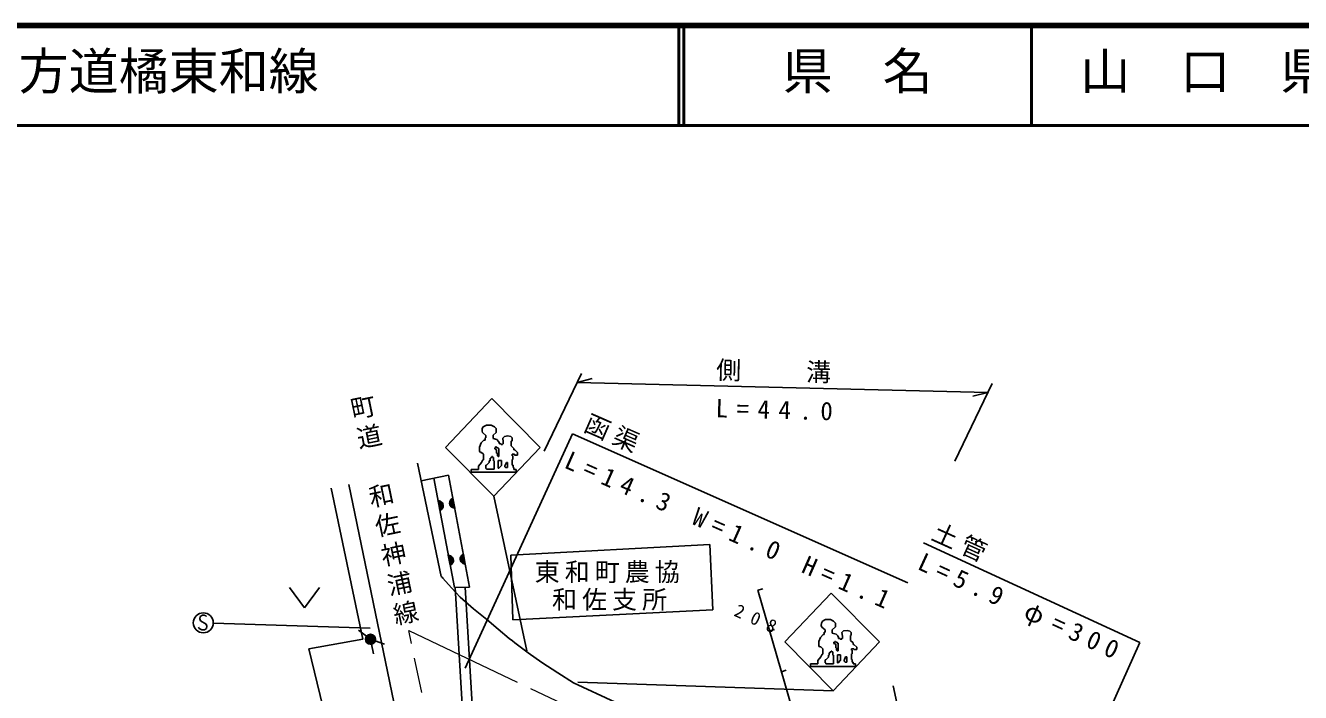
# Model space of a CAD drawing. Units: millimetres, scale not verified. Extents: x 40000 to 680000, y 20000 to 380000.
# Drawn here: x 232419 to 359902, y 313287 to 380000 of the extents above; entities that cross this region are included whole.
import ezdxf
from ezdxf.enums import TextEntityAlignment as Align

# ---------------------------------------------------------------- set-up
doc = ezdxf.new("R2010")
doc.units = ezdxf.units.MM
doc.header["$LTSCALE"] = 1000
doc.linetypes.add('CHAIN', pattern=[18.5, 12, -1.5, 3.5, -1.5])
for name, color, linetype, lineweight in [('M-BGD', 7, 'Continuous', 25), ('M-BMK', 2, 'CHAIN', 13), ('M-STR-STRC', 7, 'Continuous', 25), ('M-TTL', 2, 'Continuous', 140), ('M-TTL-LINE', 7, 'Continuous', 50)]:
    doc.layers.add(name, color=color, linetype=linetype, lineweight=lineweight)
doc.layers.add('M-STR-HTXT', color=7, linetype='Continuous')
doc.layers.add('M-TTL-TXT', color=7, linetype='Continuous')
doc.styles.add('@ＭＳ 明朝', font='')
doc.styles.add('ＭＳ ゴシック', font='')
doc.styles.get('@ＭＳ 明朝').set_extended_font_data('@MS Mincho')
doc.styles.get('ＭＳ ゴシック').set_extended_font_data('MS Gothic')

msp = doc.modelspace()

# ---------------------------------------------------------------- linework, layer by layer
at = {"layer": 'M-BGD'}
for p, q in [((284268, 337429), (288001, 345207)), ((287568, 344306), (289078, 344689)), ((287568, 344306), (328648, 343294)), ((329080, 344196), (325347, 336418)), ((328648, 343294), (327138, 342911)), ((276382, 315721), (287126, 339165)), ((287126, 339165), (320655, 324240)), ((271619, 336231), (273992, 324902)), ((264733, 334094), (278857, 265971)), ((271990, 334461), (274726, 335024)), ((273251, 334720), (275299, 323782)), ((276829, 323829), (274726, 335024)), ((266140, 318633), (262994, 333732)), ((273671, 332477), (273796, 332460)), ((273855, 331494), (273671, 332477)), ((273907, 331545), (273737, 332449)), ((273796, 332460), (273906, 332419)), ((273800, 332440), (273962, 331575)), ((273966, 331556), (273855, 331494)), ((274017, 331606), (273863, 332432)), ((273906, 332419), (274022, 332339)), ((273933, 332384), (274065, 331676)), ((274053, 331633), (273966, 331556)), ((274113, 331746), (274003, 332336)), ((274022, 332339), (274100, 332252)), ((274133, 331750), (274053, 331633)), ((274080, 332249), (274154, 331855)), ((274100, 332252), (274161, 332142)), ((274173, 331859), (274133, 331750)), ((274161, 332142), (274191, 331984)), ((274191, 331984), (274173, 331859)), ((274825, 332226), (274842, 332352)), ((274854, 332069), (274825, 332226)), ((274842, 332352), (274882, 332461)), ((274916, 331959), (274854, 332069)), ((274935, 331962), (274861, 332355)), ((274882, 332461), (274962, 332578)), ((274902, 332465), (275013, 331875)), ((274993, 331871), (274916, 331959)), ((275083, 331827), (274950, 332535)), ((274962, 332578), (275049, 332655)), ((275110, 331792), (274993, 331871)), ((274998, 332605), (275153, 331779)), ((275049, 332655), (275160, 332717)), ((275215, 331771), (275053, 332636)), ((275108, 332666), (275278, 331762)), ((275219, 331751), (275110, 331792)), ((275160, 332717), (275344, 331734)), ((275344, 331734), (275219, 331751)), ((280947, 327027), (300852, 328098)), ((300852, 328098), (301158, 321548)), ((343825, 318292), (322202, 328257)), ((274695, 327008), (274820, 326991)), ((274879, 326025), (274695, 327008)), ((274930, 326075), (274761, 326979)), ((274820, 326991), (274929, 326950)), ((274824, 326971), (274986, 326106)), ((275041, 326137), (274886, 326962)), ((274929, 326950), (275046, 326870)), ((274956, 326914), (275089, 326207)), ((275137, 326277), (275026, 326866)), ((275046, 326870), (275123, 326783)), ((275104, 326779), (275177, 326386)), ((275123, 326783), (275185, 326672)), ((275197, 326390), (275156, 326280)), ((275185, 326672), (275214, 326515)), ((275214, 326515), (275197, 326390)), ((275876, 326629), (275893, 326754)), ((275906, 326471), (275876, 326629)), ((275893, 326754), (275934, 326863)), ((275967, 326361), (275906, 326471)), ((275987, 326365), (275913, 326758)), ((275934, 326863), (276013, 326980)), ((275953, 326867), (276064, 326277)), ((276044, 326274), (275967, 326361)), ((276134, 326229), (276001, 326937)), ((276013, 326980), (276101, 327057)), ((276049, 327007), (276204, 326182)), ((276101, 327057), (276211, 327119)), ((276267, 326173), (276104, 327038)), ((276160, 327069), (276329, 326164)), ((276211, 327119), (276396, 326136)), ((281153, 320556), (280947, 327027)), ((274989, 326086), (274879, 326025)), ((275077, 326164), (274989, 326086)), ((275156, 326280), (275077, 326164)), ((276161, 326194), (276044, 326274)), ((276271, 326153), (276161, 326194)), ((276396, 326136), (276271, 326153)), ((274064, 324818), (273992, 324902)), ((274136, 324734), (274064, 324818)), ((275010, 323740), (274136, 324734)), ((275299, 323782), (276811, 323828)), ((276365, 323814), (277255, 309454)), ((258803, 323798), (260303, 321758)), ((260303, 321758), (261803, 323798)), ((275889, 322830), (275010, 323740)), ((275365, 323784), (276254, 309438)), ((277228, 321657), (275889, 322830)), ((305646, 323530), (306127, 323669)), ((311539, 303125), (305646, 323530)), ((278559, 320575), (277228, 321657)), ((301158, 321548), (281153, 320556)), ((279696, 319610), (278559, 320575)), ((266518, 318912), (265724, 319520)), ((280792, 318687), (279696, 319610)), ((306825, 319449), (307305, 319588)), ((260760, 317662), (266140, 318633)), ((262149, 311879), (260760, 317662)), ((267019, 318119), (267228, 317141)), ((267386, 318441), (268329, 318108)), ((281099, 318439), (280792, 318687)), ((281347, 318242), (281099, 318439)), ((282674, 317243), (281347, 318242)), ((332606, 293265), (343825, 318292)), ((284037, 316293), (282674, 317243)), ((285640, 315244), (284037, 316293)), ((287197, 314260), (285640, 315244)), ((308003, 315368), (308484, 315507)), ((332606, 293265), (287197, 314260)), ((319168, 313943), (322152, 300409))]:
    msp.add_line(p, q, dxfattribs=at)
for radius in [500, 440, 380, 320, 260, 200, 140, 80, 20]:
    msp.add_circle((266914, 318608), radius, dxfattribs=at)
at = {"layer": 'M-BMK'}
for p, q in [((282526, 263889), (270732, 319478)), ((270732, 319478), (297398, 306816))]:
    msp.add_line(p, q, dxfattribs=at)
at = {"layer": 'M-STR-STRC'}
for p, q in [((279049, 342680), (274428, 337801)), ((283894, 337801), (279049, 342680)), ((278063, 339441), (278083, 339677)), ((278110, 339283), (278063, 339441)), ((278083, 339677), (278179, 339866)), ((278453, 338995), (278110, 339283)), ((278179, 339866), (278504, 340040)), ((278504, 340040), (278975, 340040)), ((278975, 340040), (279299, 339866)), ((279473, 339294), (279166, 339021)), ((279299, 339866), (279473, 339677)), ((279473, 339677), (279473, 339294)), ((277811, 337839), (277984, 338254)), ((277811, 337409), (277811, 337839)), ((277984, 338254), (278248, 338525)), ((278248, 338525), (278364, 338524)), ((278364, 338524), (278363, 338766)), ((278363, 338766), (278453, 338766)), ((278453, 338766), (278453, 338995)), ((279166, 339021), (279167, 338684)), ((279167, 338684), (279558, 338576)), ((279500, 337846), (279419, 337846)), ((279419, 337846), (279419, 337769)), ((279500, 337767), (279500, 337846)), ((279558, 338576), (279711, 338402)), ((279711, 338402), (279800, 338224)), ((279800, 338224), (279800, 338155)), ((279800, 338155), (279970, 338155)), ((279970, 338155), (279970, 338081)), ((279970, 338081), (280106, 338081)), ((280106, 338081), (280107, 338157)), ((280107, 338157), (280188, 338154)), ((280138, 338733), (280296, 338903)), ((280188, 338374), (280138, 338733)), ((280188, 338154), (280188, 338374)), ((280296, 338903), (280644, 338953)), ((280644, 338953), (280933, 338884)), ((280933, 338884), (281068, 338748)), ((280987, 338428), (280972, 337945)), ((280972, 337945), (281261, 337706)), ((281068, 338470), (280987, 338428)), ((281068, 338748), (281068, 338470)), ((274428, 337801), (279262, 332909)), ((277901, 337303), (277811, 337409)), ((278014, 337303), (277901, 337303)), ((278012, 336305), (278143, 336572)), ((278226, 337115), (278014, 337303)), ((278143, 336572), (278226, 336572)), ((278226, 336572), (278226, 337115)), ((278952, 336709), (278865, 336709)), ((278865, 336709), (278865, 336455)), ((279043, 336799), (278952, 336799)), ((278952, 336799), (278952, 336709)), ((279118, 336882), (279043, 336882)), ((279043, 336882), (279043, 336799)), ((279122, 336792), (279122, 336882)), ((279213, 336792), (279122, 336792)), ((279213, 336455), (279213, 336792)), ((279262, 332909), (283894, 337801)), ((279419, 337769), (279337, 337769)), ((279337, 337769), (279337, 337653)), ((279337, 337653), (279513, 337559)), ((279500, 337767), (279667, 337767)), ((279513, 337559), (279513, 337213)), ((279513, 337213), (279599, 337213)), ((279599, 337213), (279597, 336959)), ((279597, 336959), (279671, 336894)), ((279667, 337767), (279667, 337676)), ((279749, 337676), (279667, 337676)), ((279671, 336894), (279749, 336894)), ((279749, 336894), (279749, 337676)), ((281159, 336607), (281074, 336607)), ((281074, 336607), (281074, 336027)), ((281323, 337115), (281080, 337115)), ((281080, 337115), (281080, 336964)), ((281080, 336964), (281159, 336962)), ((281159, 336962), (281159, 336607)), ((281261, 337706), (281261, 337551)), ((281261, 337551), (281331, 337551)), ((281323, 337030), (281323, 337115)), ((281605, 337030), (281323, 337030)), ((281331, 337551), (281605, 337277)), ((281605, 337277), (281605, 337030)), ((276984, 335597), (277706, 335598)), ((276984, 335597), (276984, 335336)), ((281488, 335338), (276984, 335336)), ((277706, 335598), (277729, 335928)), ((277729, 335928), (278012, 336305)), ((278510, 336017), (278442, 336017)), ((278442, 336017), (278442, 335703)), ((278442, 335703), (278514, 335703)), ((278786, 336281), (278510, 336017)), ((278514, 335619), (278514, 335703)), ((278514, 335619), (279296, 335619)), ((278865, 336455), (278786, 336455)), ((278786, 336455), (278786, 336281)), ((279296, 336455), (279213, 336455)), ((279296, 335619), (279296, 336455)), ((279684, 336491), (279684, 335709)), ((280000, 336491), (279684, 336491)), ((279684, 335709), (279749, 335709)), ((279749, 335709), (280000, 335980)), ((280000, 335980), (280000, 336491)), ((280359, 335864), (280362, 335948)), ((280441, 335780), (280359, 335864)), ((280362, 335948), (280498, 336291)), ((280609, 335780), (280441, 335780)), ((280498, 336291), (280609, 336291)), ((280609, 336291), (280609, 335780)), ((281074, 336027), (281163, 336027)), ((281163, 336027), (281163, 335780)), ((281163, 335780), (281240, 335780)), ((281240, 335780), (281241, 335604)), ((281241, 335604), (281488, 335605)), ((281488, 335605), (281488, 335338)), ((279262, 332909), (282533, 317440)), ((312970, 323230), (308349, 318351)), ((317815, 318351), (312970, 323230)), ((249877, 320892), (249837, 320652)), ((249837, 320652), (249917, 320452)), ((250117, 321012), (249877, 320892)), ((249917, 320452), (250477, 320132)), ((250277, 321012), (250117, 321012)), ((250437, 320972), (250277, 321012)), ((250517, 320892), (250437, 320972)), ((250477, 320132), (250557, 319932)), ((266897, 319720), (251230, 320219)), ((311984, 319992), (312004, 320227)), ((312031, 319833), (311984, 319992)), ((312004, 320227), (312100, 320416)), ((312100, 320416), (312424, 320590)), ((312424, 320590), (312896, 320590)), ((312896, 320590), (313220, 320416)), ((313220, 320416), (313394, 320227)), ((313394, 320227), (313394, 319845)), ((249797, 319692), (249717, 319812)), ((250037, 319572), (249797, 319692)), ((250317, 319572), (250037, 319572)), ((250517, 319692), (250317, 319572)), ((250557, 319932), (250517, 319692)), ((311731, 318389), (311905, 318804)), ((311905, 318804), (312169, 319076)), ((312374, 319545), (312031, 319833)), ((312169, 319076), (312285, 319075)), ((312285, 319075), (312284, 319316)), ((312284, 319316), (312374, 319316)), ((312374, 319316), (312374, 319545)), ((313394, 319845), (313087, 319571)), ((313087, 319571), (313088, 319235)), ((313088, 319235), (313479, 319127)), ((313479, 319127), (313632, 318953)), ((313632, 318953), (313721, 318775)), ((313721, 318775), (313721, 318705)), ((314026, 318632), (314028, 318708)), ((314028, 318708), (314109, 318704)), ((314058, 319283), (314217, 319453)), ((314109, 318924), (314058, 319283)), ((314109, 318704), (314109, 318924)), ((314217, 319453), (314564, 319504)), ((314564, 319504), (314854, 319434)), ((314854, 319434), (314989, 319299)), ((314908, 318978), (314893, 318496)), ((314989, 319021), (314908, 318978)), ((314989, 319299), (314989, 319021)), ((308349, 318351), (313183, 313460)), ((311731, 317959), (311731, 318389)), ((311822, 317854), (311731, 317959)), ((311935, 317854), (311822, 317854)), ((312146, 317665), (311935, 317854)), ((312146, 317122), (312146, 317665)), ((313039, 317433), (312964, 317433)), ((312964, 317433), (312964, 317350)), ((313043, 317342), (313043, 317433)), ((313183, 313460), (317815, 318351)), ((313340, 318320), (313258, 318320)), ((313258, 318320), (313258, 318204)), ((313258, 318204), (313434, 318110)), ((313420, 318396), (313340, 318396)), ((313340, 318396), (313340, 318320)), ((313420, 318318), (313420, 318396)), ((313420, 318318), (313587, 318318)), ((313434, 318110), (313434, 317764)), ((313434, 317764), (313520, 317764)), ((313520, 317764), (313518, 317509)), ((313518, 317509), (313592, 317444)), ((313587, 318318), (313587, 318226)), ((313669, 318226), (313587, 318226)), ((313592, 317444), (313669, 317444)), ((313669, 317444), (313669, 318226)), ((313721, 318705), (313891, 318705)), ((313891, 318705), (313890, 318632)), ((313890, 318632), (314026, 318632)), ((314893, 318496), (315182, 318256)), ((315244, 317665), (315001, 317665)), ((315001, 317665), (315001, 317515)), ((315001, 317515), (315080, 317512)), ((315080, 317512), (315080, 317157)), ((315182, 318256), (315182, 318102)), ((315182, 318102), (315252, 318102)), ((315244, 317580), (315244, 317665)), ((315526, 317580), (315244, 317580)), ((315252, 318102), (315526, 317828)), ((315526, 317828), (315526, 317580)), ((311627, 316148), (311650, 316478)), ((311650, 316478), (311933, 316855)), ((311933, 316855), (312063, 317122)), ((312063, 317122), (312146, 317122)), ((312431, 316567), (312362, 316567)), ((312362, 316567), (312362, 316253)), ((312362, 316253), (312435, 316253)), ((312707, 316832), (312431, 316567)), ((312435, 316170), (312435, 316253)), ((312435, 316170), (313217, 316170)), ((312786, 317006), (312707, 317006)), ((312707, 317006), (312707, 316832)), ((312873, 317259), (312786, 317259)), ((312786, 317259), (312786, 317006)), ((312964, 317350), (312873, 317350)), ((312873, 317350), (312873, 317259)), ((313134, 317342), (313043, 317342)), ((313134, 317006), (313134, 317342)), ((313217, 317006), (313134, 317006)), ((313217, 316170), (313217, 317006)), ((313605, 317042), (313605, 316259)), ((313921, 317042), (313605, 317042)), ((313605, 316259), (313670, 316260)), ((313670, 316260), (313921, 316530)), ((313921, 316530), (313921, 317042)), ((314280, 316414), (314282, 316498)), ((314361, 316330), (314280, 316414)), ((314282, 316498), (314418, 316842)), ((314530, 316330), (314361, 316330)), ((314418, 316842), (314530, 316842)), ((314530, 316842), (314530, 316330)), ((315080, 317157), (314995, 317157)), ((314995, 317157), (314995, 316578)), ((314995, 316578), (315084, 316578)), ((315084, 316578), (315084, 316331)), ((315084, 316331), (315161, 316331)), ((315161, 316331), (315161, 316155)), ((310905, 316148), (310905, 315886)), ((310905, 316148), (311627, 316148)), ((315409, 315888), (310905, 315886)), ((315161, 316155), (315408, 316155)), ((315408, 316155), (315409, 315888)), ((287660, 314322), (313183, 313460))]:
    msp.add_line(p, q, dxfattribs=at)
msp.add_circle((250197, 320252), 1000, dxfattribs=at)
at = {"layer": 'M-TTL'}
msp.add_line((680000, 380000), (40000, 380000), dxfattribs=at)
at = {"layer": 'M-TTL-LINE'}
for p, q in [((297750, 380000), (297750, 370000)), ((298250, 380000), (298250, 370000)), ((333000, 380000), (333000, 370000)), ((40000, 370000), (680000, 370000))]:
    msp.add_line(p, q, dxfattribs=at)

# ---------------------------------------------------------------- texts
at = {"layer": 'M-BGD', "insert": (264745, 342828), "char_height": 1833, "attachment_point": 7, "rotation": 281.7, "style": '@ＭＳ 明朝'}
msp.add_mtext('\\T1.2;町道\u3000和佐神浦線', dxfattribs=at)
at = {"layer": 'M-BGD', "char_height": 1833, "attachment_point": 7, "style": 'ＭＳ ゴシック'}
for s, insert in [('\\T1.2;東和町農協', (283337, 324224)), ('\\T1.2;和佐支所', (285068, 321463))]:
    msp.add_mtext(s, dxfattribs=dict(at, insert=insert))
at = {"layer": 'M-STR-HTXT', "attachment_point": 7, "style": 'ＭＳ ゴシック'}
for s, insert, char_height, rotation in [('\\T1.2;側\u3000\u3000溝', (301454, 344438), 1833, 358.8), ('\\T1.68;L=44.0', (301400, 340787), 1833, 358.5), ('\\T1.24;函渠', (288030, 339337), 1833, 336.3), ('\\T1.6;L=14.3\\~W=1.0\\~H=1.1', (286151, 335794), 1833, 336.2), ('\\T1.24;土管', (322796, 328474), 1833, 335.6), ('\\T1.56;L=5.9\\~φ=300', (321278, 325221), 1833, 335.3), ('\\T1.94;208', (303151, 320979), 1320, 335.6)]:
    msp.add_mtext(s, dxfattribs=dict(at, insert=insert, char_height=char_height, rotation=rotation))
at = {"layer": 'M-TTL-TXT', "style": 'ＭＳ ゴシック'}
for s, p in [('主要地方道橘東和線', (216734, 372500)), ('県\u3000名', (308125, 372500)), ('山\u3000口\u3000県', (337875, 372500))]:
    msp.add_text(s, height=3666, dxfattribs=at).set_placement(p, align=Align.BOTTOM_LEFT)

doc.saveas('drawing.dxf')
